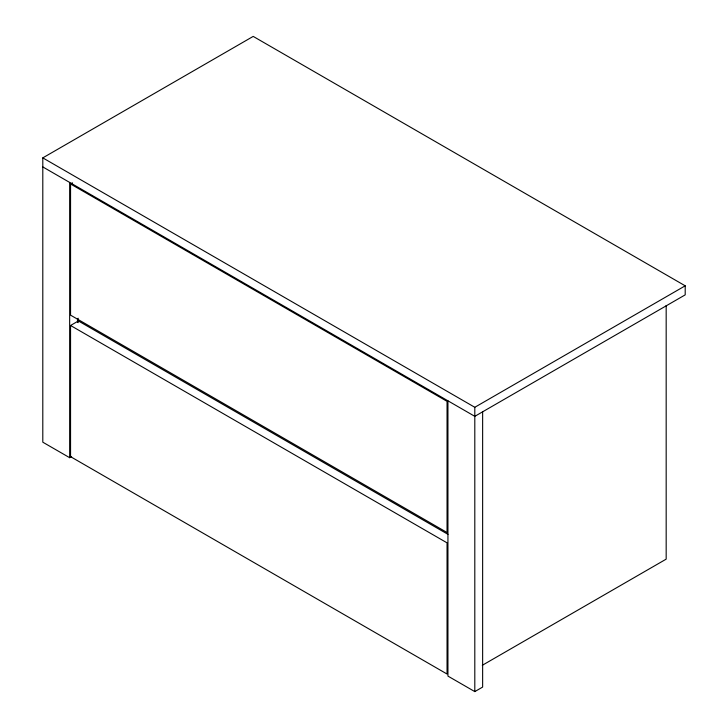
<?xml version="1.0" encoding="UTF-8"?>
<svg xmlns="http://www.w3.org/2000/svg" width="728" height="728" viewBox="0 0 728 728"><rect width="100%" height="100%" fill="white"/><g stroke="black" fill="none" stroke-linecap="round" stroke-linejoin="round"><path stroke-width="1.09" d="M71.617 456.565L69.66 457.694L42.797 442.187L42.797 157.876L253.198 36.4L685.203 285.813L685.203 294.858L474.802 416.334L42.797 166.921M70.552 183.984L447.047 401.346L447.047 532.514L70.552 315.151L70.552 183.984L72.509 182.846M70.552 325.489L447.047 542.851L447.047 674.028L70.552 456.656L70.552 325.489L78.387 320.966L447.993 534.361M42.797 157.876L474.802 407.289L685.203 285.813M482.291 665.301L666.175 559.14L666.175 305.487M447.938 400.828L447.938 676.094L474.802 691.6L482.637 687.077L482.637 411.811M474.802 407.289L474.802 691.6M78.16 318.218L78.16 322.65M77.496 318.955L77.496 322.368M69.66 182.428L69.66 457.694"/></g></svg>
